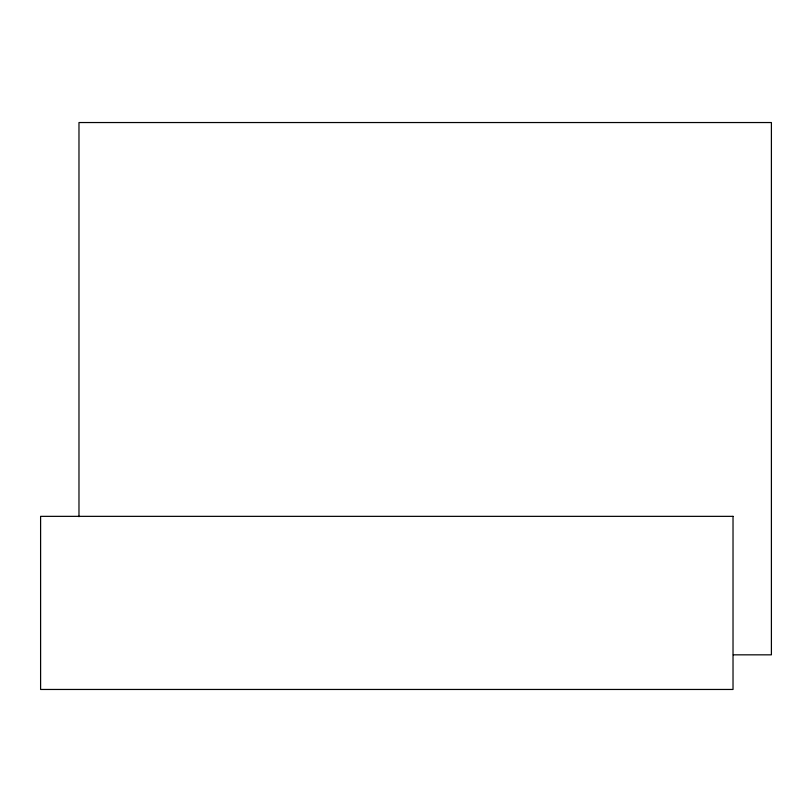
<?xml version="1.0" encoding="UTF-8"?>
<svg xmlns="http://www.w3.org/2000/svg" width="812" height="812" viewBox="0 0 812 812"><rect width="100%" height="100%" fill="white"/><g stroke="black" fill="none" stroke-linecap="round" stroke-linejoin="round"><path stroke-width="1.22" d="M733.358 654.837L771.4 654.837L771.4 122.541L78.977 122.541L78.977 516.696M733.023 516.351L40.6 516.351L40.6 689.459L733.023 689.459L733.023 516.351"/></g></svg>
